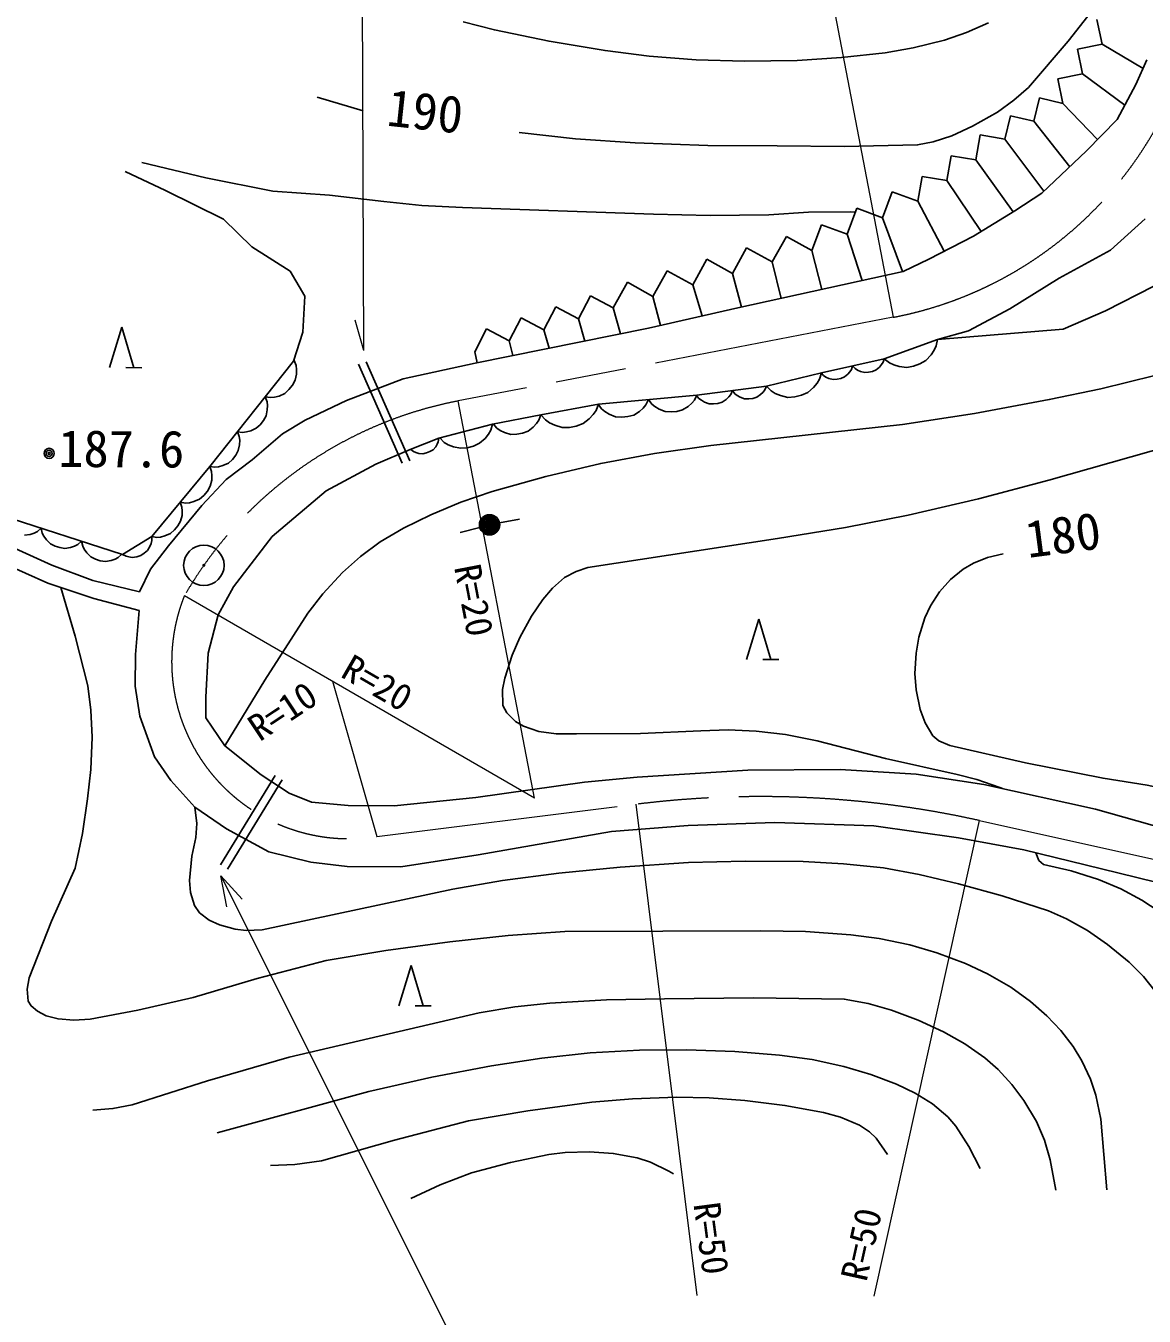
# Model space of a CAD drawing. Units: millimetres, scale not verified. Extents: x 40000 to 680000, y 20000 to 380000.
# Drawn here: x 90852 to 146228, y 239386 to 303280 of the extents above; entities that cross this region are included whole.
import ezdxf
from ezdxf.enums import TextEntityAlignment as Align

# ---------------------------------------------------------------- set-up
doc = ezdxf.new("R2010")
doc.units = ezdxf.units.MM
doc.header["$LTSCALE"] = 1000
doc.linetypes.add('CHAIN', pattern=[18.5, 12, -1.5, 3.5, -1.5])
for name, color, linetype, lineweight in [('M-BGD', 7, 'Continuous', 25), ('M-BMK', 2, 'CHAIN', 13), ('M-BMK-HTXT', 7, 'Continuous', 13), ('M-BMK-SRVR', 3, 'Continuous', 25), ('M-STR-HTXT', 7, 'Continuous', 13)]:
    doc.layers.add(name, color=color, linetype=linetype, lineweight=lineweight)
doc.styles.add('ＭＳ ゴシック', font='')
doc.styles.get('ＭＳ ゴシック').set_extended_font_data('MS Gothic')

msp = doc.modelspace()

# ---------------------------------------------------------------- linework, layer by layer
at = {"layer": 'M-BGD'}
for p, q in [((144140, 302378), (143891, 303599)), ((142919, 302130), (144140, 302378)), ((144140, 302378), (146173, 301167)), ((143167, 300909), (142919, 302130)), ((146364, 301587), (145812, 300372)), ((141947, 300661), (143167, 300909)), ((142195, 299440), (141947, 300661)), ((143167, 300909), (145262, 299347)), ((145812, 300372), (144884, 298642)), ((105285, 299751), (107561, 299074)), ((140765, 298555), (141038, 299713)), ((141038, 299713), (142195, 299440)), ((142195, 299440), (143918, 297644)), ((139336, 297670), (139608, 298828)), ((139608, 298828), (140765, 298555)), ((140765, 298555), (142549, 296303)), ((144884, 298642), (143378, 297085)), ((137898, 296643), (138104, 297876)), ((138104, 297876), (139336, 297670)), ((139336, 297670), (141263, 295091)), ((136461, 295617), (136666, 296849)), ((136666, 296849), (137898, 296643)), ((137898, 296643), (139741, 294061)), ((143378, 297085), (141155, 294988)), ((97761, 295118), (95767, 296065)), ((135023, 294590), (135228, 295822)), ((135228, 295822), (136461, 295617)), ((136461, 295617), (138153, 293095)), ((100645, 293698), (97761, 295118)), ((133275, 293777), (133743, 295058)), ((133743, 295058), (135023, 294590)), ((135023, 294590), (136332, 292120)), ((141155, 294988), (139823, 294111)), ((131526, 292965), (131994, 294245)), ((131994, 294245), (133275, 293777)), ((139823, 294111), (137775, 292864)), ((102041, 292329), (100645, 293698)), ((129778, 292153), (130246, 293433)), ((130246, 293433), (131526, 292965)), ((133275, 293777), (134269, 291109)), ((146284, 293727), (144555, 292169)), ((127810, 291585), (128510, 292853)), ((128510, 292853), (129778, 292153)), ((131526, 292965), (132258, 290666)), ((137775, 292864), (135557, 291720)), ((103948, 291128), (102041, 292329)), ((125842, 291018), (126542, 292286)), ((126542, 292286), (127810, 291585)), ((129778, 292153), (130271, 290228)), ((144555, 292169), (142022, 290790)), ((123874, 290451), (124574, 291718)), ((124574, 291718), (125842, 291018)), ((127810, 291585), (128261, 289785)), ((135557, 291720), (134294, 291114)), ((104664, 289890), (103948, 291128)), ((121906, 289883), (122606, 291151)), ((122606, 291151), (123874, 290451)), ((125842, 291018), (126294, 289351)), ((134294, 291114), (126110, 289311)), ((142022, 290790), (139574, 289258)), ((119938, 289316), (120638, 290584)), ((120638, 290584), (121906, 289883)), ((123874, 290451), (124349, 288915)), ((144310, 289162), (146710, 290388)), ((104569, 288105), (104664, 289890)), ((118223, 288773), (118809, 289902)), ((118809, 289902), (119938, 289316)), ((121906, 289883), (122274, 288448)), ((114793, 287686), (115379, 288815)), ((115379, 288815), (116508, 288230)), ((116508, 288230), (117094, 289359)), ((117094, 289359), (118223, 288773)), ((119938, 289316), (120299, 288033)), ((126110, 289311), (121682, 288315)), ((139574, 289258), (137521, 288180)), ((142217, 288260), (144310, 289162)), ((94996, 286359), (95608, 288359)), ((95608, 288359), (96198, 286352)), ((113078, 287143), (113664, 288272)), ((121682, 288315), (113109, 286569)), ((113664, 288272), (114793, 287686)), ((116508, 288230), (116761, 287313)), ((118223, 288773), (118529, 287673)), ((135996, 287754), (142217, 288260)), ((137521, 288180), (135996, 287754)), ((104113, 286668), (104569, 288105)), ((114793, 287686), (114974, 286949)), ((135996, 287754), (133355, 286795)), ((135934, 287433), (135996, 287754)), ((113078, 287143), (113206, 286588)), ((135421, 286710), (135679, 286983)), ((135679, 286983), (135833, 287218)), ((135833, 287218), (135934, 287433)), ((95797, 286355), (96599, 286350)), ((99958, 281460), (104113, 286668)), ((104237, 286454), (104143, 286705)), ((104259, 286260), (104237, 286454)), ((104252, 286029), (104259, 286260)), ((107324, 286518), (109491, 281617)), ((107697, 286641), (109864, 281740)), ((113109, 286569), (109532, 285806)), ((133355, 286795), (130255, 286098)), ((131660, 286151), (131733, 286266)), ((131733, 286266), (131791, 286443)), ((131791, 286443), (131920, 286308)), ((131920, 286308), (132035, 286235)), ((132772, 286171), (132953, 286245)), ((132953, 286245), (133119, 286381)), ((133119, 286381), (133223, 286503)), ((133223, 286503), (133296, 286617)), ((133296, 286617), (133355, 286795)), ((133360, 286797), (133614, 286591)), ((133614, 286591), (133830, 286490)), ((133830, 286490), (134098, 286408)), ((134098, 286408), (134472, 286365)), ((134472, 286365), (134807, 286427)), ((134807, 286427), (135123, 286542)), ((135123, 286542), (135421, 286710)), ((104051, 285482), (104187, 285727)), ((104187, 285727), (104252, 286029)), ((109532, 285806), (106736, 284733)), ((130255, 286098), (127529, 285433)), ((130034, 285582), (130158, 285785)), ((130158, 285785), (130255, 286098)), ((130228, 286092), (130357, 285957)), ((130357, 285957), (130472, 285884)), ((130472, 285884), (130618, 285818)), ((130618, 285818), (130827, 285767)), ((130827, 285767), (131021, 285777)), ((131021, 285777), (131209, 285820)), ((131209, 285820), (131390, 285893)), ((131390, 285893), (131556, 286029)), ((131556, 286029), (131660, 286151)), ((132035, 286235), (132181, 286170)), ((132181, 286170), (132390, 286118)), ((132390, 286118), (132585, 286129)), ((132585, 286129), (132772, 286171)), ((103390, 284949), (103670, 285079)), ((103670, 285079), (103879, 285266)), ((103879, 285266), (104051, 285482)), ((124077, 284999), (119209, 284550)), ((123955, 284747), (124077, 284999)), ((124051, 284996), (124181, 284831)), ((127529, 285433), (124077, 284999)), ((125661, 284907), (125755, 285028)), ((125755, 285028), (125840, 285221)), ((125840, 285221), (125962, 285064)), ((125962, 285064), (126076, 284976)), ((126076, 284976), (126224, 284891)), ((127048, 284892), (127238, 285019)), ((127238, 285019), (127360, 285137)), ((127360, 285137), (127449, 285251)), ((127449, 285251), (127529, 285433)), ((127530, 285433), (127760, 285200)), ((127760, 285200), (127964, 285077)), ((127964, 285077), (128221, 284967)), ((128221, 284967), (128588, 284883)), ((128929, 284908), (129255, 284988)), ((129255, 284988), (129569, 285122)), ((129569, 285122), (129856, 285365)), ((129856, 285365), (130034, 285582)), ((102796, 284664), (102706, 284905)), ((102706, 284905), (102973, 284869)), ((102817, 284478), (102796, 284664)), ((102810, 284258), (102817, 284478)), ((102973, 284869), (103167, 284891)), ((103167, 284891), (103390, 284949)), ((106736, 284733), (104689, 283758)), ((119209, 284550), (116348, 284022)), ((119090, 284233), (119209, 284550)), ((119190, 284549), (119363, 284313)), ((121235, 284184), (121421, 284352)), ((121421, 284352), (121557, 284515)), ((121557, 284515), (121683, 284779)), ((121683, 284779), (121849, 284552)), ((121849, 284552), (122006, 284422)), ((122006, 284422), (122211, 284296)), ((123373, 284258), (123647, 284429)), ((123647, 284429), (123825, 284590)), ((123825, 284590), (123955, 284747)), ((124181, 284831), (124302, 284737)), ((124302, 284737), (124458, 284647)), ((124458, 284647), (124686, 284567)), ((124686, 284567), (124905, 284558)), ((124905, 284558), (125120, 284585)), ((125120, 284585), (125330, 284648)), ((125330, 284648), (125531, 284782)), ((125531, 284782), (125661, 284907)), ((126224, 284891), (126440, 284815)), ((126440, 284815), (126647, 284807)), ((126647, 284807), (126849, 284833)), ((126849, 284833), (127048, 284892)), ((128588, 284883), (128929, 284908)), ((102453, 283528), (102618, 283735)), ((102618, 283735), (102749, 283969)), ((102749, 283969), (102810, 284258)), ((104689, 283758), (103563, 283084)), ((116348, 284022), (113964, 283559)), ((116138, 283590), (116252, 283759)), ((116252, 283759), (116348, 284022)), ((116353, 284023), (116577, 283769)), ((116577, 283769), (116780, 283629)), ((118443, 283582), (118754, 283817)), ((118754, 283817), (118951, 284030)), ((118951, 284030), (119090, 284233)), ((119363, 284313), (119526, 284177)), ((119526, 284177), (119739, 284046)), ((119739, 284046), (120052, 283924)), ((120052, 283924), (120356, 283902)), ((120356, 283902), (120655, 283929)), ((120655, 283929), (120950, 284007)), ((120950, 284007), (121235, 284184)), ((122211, 284296), (122511, 284179)), ((122511, 284179), (122803, 284158)), ((122803, 284158), (123090, 284184)), ((123090, 284184), (123373, 284258)), ((101422, 282942), (101332, 283182)), ((101332, 283182), (101587, 283148)), ((101587, 283148), (101773, 283169)), ((101773, 283169), (101986, 283225)), ((101986, 283225), (102254, 283349)), ((103563, 283084), (102063, 281793)), ((102254, 283349), (102453, 283528)), ((113964, 283559), (111306, 282860)), ((113592, 282846), (113760, 283058)), ((113760, 283058), (113876, 283256)), ((113876, 283256), (113964, 283559)), ((113988, 283564), (114176, 283355)), ((114176, 283355), (114345, 283241)), ((114345, 283241), (114561, 283136)), ((114561, 283136), (114872, 283050)), ((114872, 283050), (115164, 283058)), ((115164, 283058), (115447, 283113)), ((115447, 283113), (115721, 283215)), ((115721, 283215), (115977, 283411)), ((115977, 283411), (116138, 283590)), ((116780, 283629), (117040, 283500)), ((117040, 283500), (117414, 283392)), ((117414, 283392), (117768, 283398)), ((117768, 283398), (118110, 283461)), ((118110, 283461), (118443, 283582)), ((101375, 282247), (101436, 282536)), ((101443, 282756), (101422, 282942)), ((101436, 282536), (101443, 282756)), ((111306, 282860), (109889, 282294)), ((111016, 282291), (111150, 282441)), ((111150, 282441), (111228, 282570)), ((111228, 282570), (111278, 282687)), ((111278, 282687), (111306, 282860)), ((111349, 282871), (111574, 282651)), ((111574, 282651), (111773, 282535)), ((111773, 282535), (112023, 282433)), ((112023, 282433), (112378, 282359)), ((112706, 282389), (113020, 282472)), ((113020, 282472), (113320, 282607)), ((113320, 282607), (113592, 282846)), ((102063, 281793), (100765, 280814)), ((100880, 281626), (101079, 281806)), ((101079, 281806), (101244, 282012)), ((101244, 282012), (101375, 282247)), ((109889, 282294), (108182, 281572)), ((109911, 282302), (110050, 282196)), ((110050, 282196), (110167, 282146)), ((110167, 282146), (110313, 282107)), ((110313, 282107), (110513, 282090)), ((110513, 282090), (110692, 282129)), ((110692, 282129), (110859, 282196)), ((110859, 282196), (111016, 282291)), ((112378, 282359), (112706, 282389)), ((97089, 277989), (99958, 281460)), ((99958, 281460), (100213, 281426)), ((100050, 281209), (99960, 281463)), ((100068, 281015), (100050, 281209)), ((100213, 281426), (100399, 281447)), ((100399, 281447), (100612, 281502)), ((100612, 281502), (100880, 281626)), ((108182, 281572), (105729, 280257)), ((100765, 280814), (99567, 279528)), ((99988, 280484), (100057, 280785)), ((100057, 280785), (100068, 281015)), ((99459, 279844), (99671, 280028)), ((99671, 280028), (99847, 280241)), ((99847, 280241), (99988, 280484)), ((105729, 280257), (103058, 277986)), ((99567, 279528), (97922, 277530)), ((98578, 279445), (98493, 279687)), ((98493, 279687), (98758, 279647)), ((98596, 279259), (98578, 279445)), ((98586, 279039), (98596, 279259)), ((98758, 279647), (98953, 279665)), ((98953, 279665), (99177, 279719)), ((99177, 279719), (99459, 279844)), ((89610, 279052), (95638, 277104)), ((98385, 278519), (98519, 278751)), ((98519, 278751), (98586, 279039)), ((114306, 278664), (115290, 278849)), ((92133, 276575), (87789, 278539)), ((90790, 278051), (91069, 278094)), ((91069, 278094), (91268, 278162)), ((91268, 278162), (91426, 278244)), ((91426, 278244), (91611, 278405)), ((91611, 278405), (91667, 278166)), ((91667, 278166), (91748, 278007)), ((91748, 278007), (91869, 277835)), ((95638, 277104), (97089, 277989)), ((97089, 277989), (97343, 277950)), ((97093, 277792), (97092, 277990)), ((97343, 277950), (97529, 277968)), ((97529, 277968), (97743, 278020)), ((97743, 278020), (98014, 278139)), ((98014, 278139), (98216, 278315)), ((98216, 278315), (98385, 278519)), ((103058, 277986), (101130, 275498)), ((113329, 278445), (112360, 278192)), ((91869, 277835), (92070, 277638)), ((92070, 277638), (92298, 277520)), ((92298, 277520), (92538, 277442)), ((92538, 277442), (92791, 277405)), ((92791, 277405), (93070, 277447)), ((93070, 277447), (93269, 277516)), ((93269, 277516), (93428, 277597)), ((93428, 277597), (93612, 277758)), ((93612, 277758), (93668, 277519)), ((93668, 277519), (93749, 277360)), ((93749, 277360), (93870, 277189)), ((96718, 277164), (96875, 277300)), ((96875, 277300), (96996, 277493)), ((96996, 277493), (97059, 277651)), ((97922, 277530), (97031, 276378)), ((97059, 277651), (97093, 277792)), ((89738, 276680), (91944, 275681)), ((93870, 277189), (94072, 276991)), ((94072, 276991), (94299, 276873)), ((94299, 276873), (94539, 276796)), ((94539, 276796), (94792, 276758)), ((94792, 276758), (95071, 276801)), ((95071, 276801), (95270, 276869)), ((95270, 276869), (95429, 276950)), ((95429, 276950), (95614, 277112)), ((95638, 277104), (95814, 277012)), ((95814, 277012), (95954, 276978)), ((95954, 276978), (96124, 276961)), ((96124, 276961), (96351, 276980)), ((96351, 276980), (96544, 277058)), ((96544, 277058), (96718, 277164)), ((94170, 275815), (92133, 276575)), ((97031, 276378), (96481, 275258)), ((91944, 275681), (94219, 274920)), ((96481, 275258), (94170, 275815)), ((101130, 275498), (100378, 274120)), ((94219, 274920), (96461, 274329)), ((96461, 274329), (96279, 272152)), ((100378, 274120), (99889, 272209)), ((126541, 271907), (127153, 273907)), ((127153, 273907), (127743, 271900)), ((99889, 272209), (99770, 270030)), ((96279, 272152), (96270, 270587)), ((127342, 271903), (128143, 271898)), ((96270, 270587), (96500, 269089)), ((99770, 270030), (99765, 269020)), ((96500, 269089), (97230, 267080)), ((99765, 269020), (100714, 267633)), ((97230, 267080), (98040, 265919)), ((100714, 267633), (102513, 266187)), ((126597, 266424), (131169, 266451)), ((131169, 266451), (134942, 266217)), ((98040, 265919), (99223, 264585)), ((100496, 261729), (103199, 266160)), ((100838, 261520), (103541, 265952)), ((102513, 266187), (103890, 265276)), ((113139, 265064), (118513, 265831)), ((118513, 265831), (121119, 266083)), ((121119, 266083), (126597, 266424)), ((134942, 266217), (138289, 265720)), ((103890, 265276), (105004, 264844)), ((138289, 265720), (143821, 264487)), ((99223, 264585), (100783, 263522)), ((105004, 264844), (106811, 264675)), ((106811, 264675), (109097, 264662)), ((109097, 264662), (113139, 265064)), ((143821, 264487), (147271, 263510)), ((100783, 263522), (102886, 262387)), ((113251, 262229), (119858, 263383)), ((119858, 263383), (123649, 263682)), ((123649, 263682), (127937, 263828)), ((127937, 263828), (132835, 263665)), ((132835, 263665), (137040, 263077)), ((137040, 263077), (140269, 262481)), ((102886, 262387), (104958, 261865)), ((109414, 261636), (113251, 262229)), ((140269, 262481), (144108, 261541)), ((104958, 261865), (106760, 261651)), ((106760, 261651), (109414, 261636)), ((144108, 261541), (147970, 260587)), ((109329, 254758), (109941, 256758)), ((109941, 256758), (110531, 254751)), ((110130, 254754), (110931, 254749))]:
    msp.add_line(p, q, dxfattribs=at)
for points in [[(115287, 297994), (118074, 297691), (121021, 297482), (124625, 297358), (128051, 297344), (131375, 297303), (135004, 297383), (135784, 297537), (136698, 297839), (137734, 298316), (138959, 299012), (139775, 299591), (140497, 300233), (142457, 302515), (144165, 304694), (144277, 304889)], [(112500, 303471), (114059, 303076), (116765, 302514), (119534, 302051), (121718, 301778), (124041, 301595), (126444, 301529), (129044, 301567), (131242, 301708), (133400, 301950), (134782, 302188), (136341, 302568), (137422, 302941), (138521, 303432)], [(96594, 296509), (99771, 295757), (103090, 295096), (105889, 294888), (108582, 294584), (110469, 294390), (112469, 294291), (121937, 293960), (124740, 293891), (127638, 293924), (129605, 294055), (131677, 294077), (131921, 294046)], [(100714, 267633), (102691, 270884), (104823, 274191), (105561, 275148), (106526, 276206), (107423, 277009), (108393, 277722), (109550, 278404), (110911, 279071), (112388, 279691), (113940, 280220), (116597, 280959), (119324, 281612), (121984, 282097), (124764, 282496), (134258, 283536), (137819, 284089), (141527, 284771), (144077, 285301), (146752, 285966)], [(150652, 283379), (141508, 280787), (138023, 279863), (134547, 279052), (131434, 278440), (128073, 277889), (118681, 276450), (118106, 276264), (117532, 275960), (116930, 275431), (116456, 274870), (115892, 274040), (115319, 272985), (114929, 272110), (114563, 270971), (114454, 270425), (114480, 269627), (114663, 269269), (115102, 268834), (115493, 268596), (116252, 268336), (117113, 268230), (118112, 268219), (121282, 268241), (124279, 268373), (125622, 268418), (127023, 268362), (128463, 268185), (130036, 267876), (133417, 267008), (136964, 266206), (137941, 265968), (139074, 265567), (139208, 265515)], [(139249, 277133), (138469, 276948), (137778, 276680), (137264, 276378), (136642, 275864), (136101, 275247), (135651, 274553), (135369, 273965), (135067, 273009), (134931, 272215), (134878, 271209), (134934, 270405), (135137, 269422), (135376, 268764), (135755, 268123), (136052, 267881), (136598, 267647), (140355, 266788), (144197, 266021), (146375, 265673), (148671, 265187), (151528, 264255), (154540, 263152), (156433, 262063)], [(92580, 275469), (93304, 273051), (93919, 270591), (94074, 269388), (94133, 268057), (94067, 266455), (93907, 264997), (93652, 263289), (93290, 261578), (92131, 258950), (91024, 256145), (90914, 255587), (90976, 254991), (91123, 254750), (91431, 254483), (91863, 254259), (92447, 254103), (93230, 254048), (94039, 254098), (96407, 254544), (99136, 255174), (102313, 256109), (105719, 256993), (108684, 257495), (111843, 257923), (114743, 258234), (117549, 258427), (127250, 258474), (129454, 258428), (131707, 258273), (133098, 258091), (134617, 257777), (135965, 257384), (137387, 256851), (138475, 256340), (139625, 255671), (140601, 254968), (141416, 254257), (142105, 253527), (142717, 252732), (143149, 252030), (143575, 251123), (143833, 250329), (144074, 249149), (144372, 245637)], [(99223, 264585), (99314, 263785), (99267, 263090), (99068, 262162), (98951, 260964), (99011, 260360), (99206, 259717), (99449, 259360), (99927, 258994), (100441, 258760), (101223, 258542), (101763, 258481), (102563, 258525), (111993, 260529), (114457, 260953), (117238, 261319), (120282, 261621), (123671, 261849), (126473, 261924), (129335, 261895), (131336, 261789), (133315, 261580), (135083, 261259), (137031, 260796), (139204, 260203), (141490, 259454), (142375, 259066), (143418, 258477), (144412, 257793), (145483, 256918), (146194, 256209), (146759, 255496)], [(140867, 262334), (141018, 261950), (141246, 261746), (142608, 261437), (143969, 261009), (145078, 260542), (146110, 259993), (147449, 259117)], [(94163, 249591), (95162, 249670), (96113, 249855), (99856, 251045), (103892, 252213), (113295, 254407), (115070, 254706), (116796, 254893), (119599, 255047), (122475, 255101), (126882, 255151), (131380, 255088), (132556, 254868), (133712, 254538), (135038, 254044), (136297, 253467), (137350, 252876), (138334, 252186), (139004, 251595), (139681, 250855), (140275, 250060), (140888, 249019), (141286, 248098), (141568, 247134), (141855, 245632)], [(138103, 246706), (137546, 247793), (136897, 248799), (136500, 249256), (135744, 249900), (134885, 250434), (133962, 250878), (132701, 251359), (131351, 251755), (129786, 252089), (128164, 252319), (125962, 252490), (123565, 252567), (121245, 252551), (118797, 252429), (116408, 252163), (113912, 251778), (110959, 251218), (107832, 250515), (100333, 248468)], [(102976, 246854), (104179, 246898), (105498, 247073), (109103, 248109), (112768, 249055), (115706, 249550), (118882, 249978), (120888, 250147), (123091, 250224), (124695, 250200), (126450, 250062), (128443, 249819), (130356, 249467), (131192, 249235), (132135, 248852), (132631, 248523), (132957, 248196), (133524, 247388)], [(109917, 245212), (111373, 245889), (112916, 246479), (114853, 246992), (116742, 247388), (117563, 247498), (118764, 247529), (119942, 247444), (121129, 247232), (121791, 247009), (122688, 246562), (122926, 246429)]]:
    msp.add_lwpolyline(points, dxfattribs=at)
for centre, radius in [((92006, 282110), 250), ((92006, 282110), 150), ((92006, 282110), 50.1), ((113814, 278572), 501), ((113814, 278572), 441), ((113814, 278572), 381), ((113814, 278572), 320), ((113814, 278572), 260), ((113814, 278572), 200), ((113814, 278572), 140), ((113814, 278572), 80.1), ((113814, 278572), 20)]:
    msp.add_circle(centre, radius, dxfattribs=at)
at = {"layer": 'M-BMK'}
for p, q in [((133807, 288848), (112264, 284705)), ((108230, 263142), (121079, 264734)), ((138074, 263927), (153603, 260485))]:
    msp.add_line(p, q, dxfattribs=at)
for centre, radius, start, end in [((130213, 307534), 19029, 280.88602, 357.38027), ((116047, 265035), 20030, 100.88602, 149.98154), ((106837, 271794), 8763, 158.14862, 279.14832), ((127237, 215038), 50076, 77.50115, 97.06348)]:
    msp.add_arc(centre, radius, start, end, dxfattribs=at)
at = {"layer": 'M-BMK-HTXT'}
for p, q in [((130213, 307534), (133807, 288848)), ((116047, 265035), (112264, 284705)), ((116047, 265035), (98703, 275056)), ((106030, 270822), (108230, 263142)), ((124094, 240403), (121079, 264734)), ((132854, 240379), (138074, 263927))]:
    msp.add_line(p, q, dxfattribs=at)
at = {"layer": 'M-BMK-SRVR'}
for radius in [1002, 40.1]:
    msp.add_circle((99668, 276565), radius, dxfattribs=at)
at = {"layer": 'M-STR-HTXT'}
for p, q in [((107589, 287198), (107476, 315266)), ((107589, 287198), (107163, 288698)), ((100807, 259660), (100512, 261191)), ((100512, 261191), (101560, 260036)), ((100512, 261191), (114362, 233503))]:
    msp.add_line(p, q, dxfattribs=at)

# ---------------------------------------------------------------- texts
at = {"layer": 'M-BGD', "style": 'ＭＳ ゴシック'}
for s, height, rotation, p in [('190', 1833, 353.877, (108615, 297793)), ('187.6', 1833, 359.677, (92454, 280892)), ('180', 1833, 7.477, (140543, 276383)), ('R=20', 1320, 280.877, (111665, 276404))]:
    msp.add_text(s, height=height, rotation=rotation, dxfattribs=at).set_placement(p, align=Align.BOTTOM_LEFT)
at = {"layer": 'M-BMK-HTXT', "style": 'ＭＳ ゴシック'}
for s, rotation, p in [('R=20', 329.977, (106175, 270733)), ('R=10', 33.577, (102648, 267475)), ('R=50', 277.477, (123517, 244889)), ('R=50', 77.477, (132862, 240960))]:
    msp.add_text(s, height=1320, rotation=rotation, dxfattribs=at).set_placement(p, align=Align.BOTTOM_LEFT)

doc.saveas('drawing.dxf')
